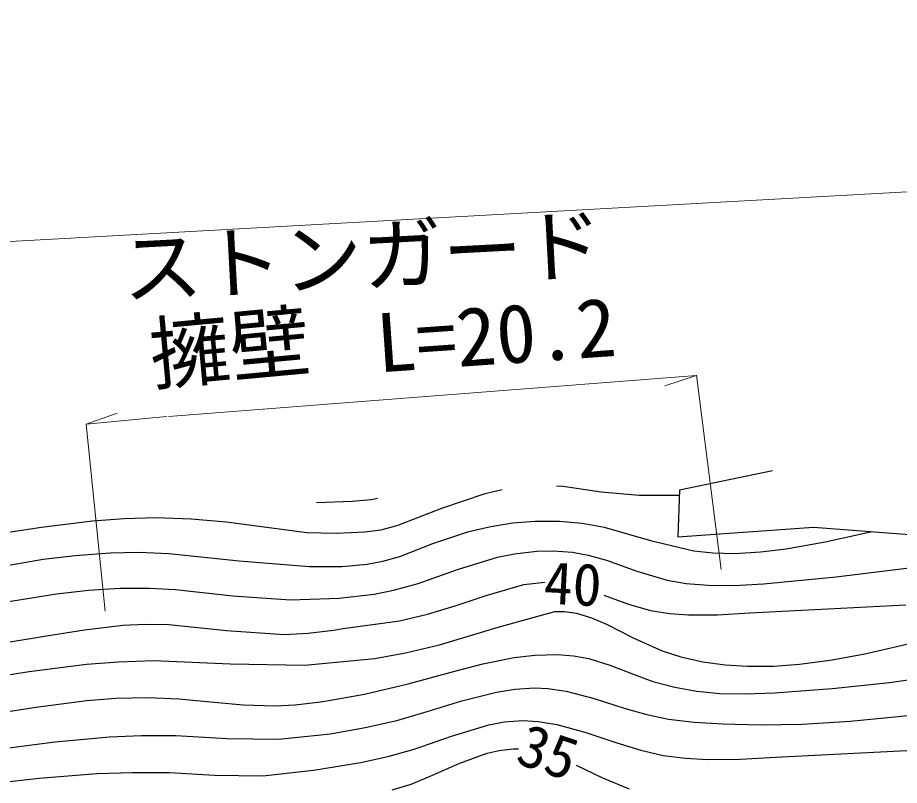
# Model space of a CAD drawing. Units: millimetres, scale not verified. Extents: x 40000 to 680000, y 20000 to 380000.
# Drawn here: x 214464 to 241942, y 332814 to 356730 of the extents above; entities that cross this region are included whole.
import ezdxf
from ezdxf.enums import TextEntityAlignment as Align

# ---------------------------------------------------------------- set-up
doc = ezdxf.new("R2010")
doc.units = ezdxf.units.MM
doc.header["$LTSCALE"] = 1000
doc.layers.add('M-BGD', color=7, linetype='Continuous', lineweight=25)
doc.layers.add('M-STR-HTXT', color=7, linetype='Continuous', lineweight=13)
doc.styles.add('ＭＳ ゴシック', font='')
doc.styles.get('ＭＳ ゴシック').set_extended_font_data('MS Gothic')

msp = doc.modelspace()

# ---------------------------------------------------------------- linework, layer by layer
at = {"layer": 'M-BGD'}
for p, q in [((237991, 342613), (235092, 342012)), ((231260, 342145), (231466, 342134)), ((231466, 342134), (232654, 341962)), ((227688, 341446), (229036, 341907)), ((229036, 341907), (229564, 342027)), ((232654, 341962), (233831, 341855)), ((233831, 341855), (235086, 341852)), ((235092, 342012), (235043, 340552)), ((223780, 341625), (224885, 341662)), ((224885, 341662), (225482, 341718)), ((225482, 341718), (225684, 341757)), ((226288, 340906), (227688, 341446)), ((215205, 340860), (216795, 341057)), ((216795, 341057), (217789, 341131)), ((217789, 341131), (218782, 341153)), ((218782, 341153), (219876, 341113)), ((219876, 341113), (220972, 341019)), ((220972, 341019), (223478, 340691)), ((229206, 340880), (229899, 340992)), ((229899, 340992), (230597, 341046)), ((230597, 341046), (231353, 341045)), ((231353, 341045), (232052, 340981)), ((213615, 340612), (215205, 340860)), ((225288, 340708), (225778, 340779)), ((225778, 340779), (226288, 340906)), ((227402, 340346), (228521, 340717)), ((228521, 340717), (229206, 340880)), ((232052, 340981), (232746, 340860)), ((232746, 340860), (234184, 340445)), ((235043, 340552), (239264, 340852)), ((239264, 340852), (242391, 340614)), ((240946, 340687), (241066, 340715)), ((223478, 340691), (224389, 340671)), ((224389, 340671), (225288, 340708)), ((234184, 340445), (235540, 340115)), ((239626, 340397), (240946, 340687)), ((226374, 339948), (227402, 340346)), ((237611, 340084), (238413, 340180)), ((238413, 340180), (239626, 340397)), ((215261, 339857), (216253, 339979)), ((216253, 339979), (217345, 340060)), ((217345, 340060), (218239, 340076)), ((218239, 340076), (219178, 340036)), ((219178, 340036), (221367, 339806)), ((225846, 339796), (226374, 339948)), ((228173, 339539), (229418, 339923)), ((229418, 339923), (229944, 340030)), ((229944, 340030), (230647, 340111)), ((230647, 340111), (231152, 340121)), ((231152, 340121), (231754, 340075)), ((231754, 340075), (232242, 339987)), ((232242, 339987), (232818, 339825)), ((235540, 340115), (236126, 340056)), ((236126, 340056), (236815, 340040)), ((236815, 340040), (237611, 340084)), ((213476, 339554), (215261, 339857)), ((221367, 339806), (223562, 339628)), ((223562, 339628), (224564, 339635)), ((224564, 339635), (225359, 339705)), ((225359, 339705), (225846, 339796)), ((232818, 339825), (233763, 339486)), ((226944, 339107), (228173, 339539)), ((233763, 339486), (234705, 339208)), ((239970, 339313), (242249, 339587)), ((226178, 338891), (226944, 339107)), ((229069, 338733), (230240, 339068)), ((230240, 339068), (230894, 339142)), ((234705, 339208), (235293, 339107)), ((235293, 339107), (235988, 339049)), ((236793, 339043), (237704, 339094)), ((237704, 339094), (239970, 339313)), ((215678, 338781), (216671, 338894)), ((216671, 338894), (217664, 338955)), ((217664, 338955), (218560, 338958)), ((218560, 338958), (219379, 338911)), ((219379, 338911), (221173, 338722)), ((225576, 338770), (226178, 338891)), ((235988, 339049), (236793, 339043)), ((213991, 338507), (215678, 338781)), ((221173, 338722), (222969, 338589)), ((222969, 338589), (224482, 338650)), ((224482, 338650), (225576, 338770)), ((228098, 338404), (229069, 338733)), ((232733, 338734), (233501, 338454)), ((227234, 338146), (228098, 338404)), ((233501, 338454), (234187, 338261)), ((234187, 338261), (234778, 338166)), ((237285, 338192), (242145, 338439)), ((226363, 337941), (227234, 338146)), ((229438, 337745), (231200, 338226)), ((231200, 338226), (231503, 338229)), ((231503, 338229), (231881, 338175)), ((231881, 338175), (232348, 338033)), ((232348, 338033), (232810, 337832)), ((234778, 338166), (235375, 338123)), ((235375, 338123), (236277, 338129)), ((236277, 338129), (237285, 338192)), ((240869, 336913), (245692, 338031)), ((216552, 337662), (217743, 337803)), ((217743, 337803), (218438, 337838)), ((218438, 337838), (219181, 337823)), ((219181, 337823), (220976, 337637)), ((224310, 337653), (224614, 337697)), ((224614, 337697), (226363, 337941)), ((227613, 337190), (229438, 337745)), ((232810, 337832), (233643, 337407)), ((214171, 337279), (215362, 337468)), ((215362, 337468), (216552, 337662)), ((220976, 337637), (222771, 337512)), ((222771, 337512), (223514, 337555)), ((223514, 337555), (224310, 337653)), ((226552, 336940), (227613, 337190)), ((233643, 337407), (234554, 337002)), ((225596, 336767), (226552, 336940)), ((230583, 336868), (231289, 336889)), ((231289, 336889), (231788, 336850)), ((234554, 337002), (235132, 336817)), ((239852, 336726), (240869, 336913)), ((216614, 336584), (217609, 336665)), ((217609, 336665), (218705, 336701)), ((218705, 336701), (221085, 336600)), ((221085, 336600), (223402, 336553)), ((223402, 336553), (225596, 336767)), ((228085, 336376), (228957, 336601)), ((228957, 336601), (229941, 336792)), ((229941, 336792), (230583, 336868)), ((231788, 336850), (232260, 336763)), ((232260, 336763), (232924, 336557)), ((235132, 336817), (235816, 336662)), ((235816, 336662), (236510, 336565)), ((238833, 336591), (239852, 336726)), ((213137, 336091), (214825, 336357)), ((214825, 336357), (216614, 336584)), ((226639, 335980), (228085, 336376)), ((232924, 336557), (233673, 336265)), ((236510, 336565), (237211, 336522)), ((237211, 336522), (238020, 336530)), ((238020, 336530), (238833, 336591)), ((233673, 336265), (234263, 336052)), ((234263, 336052), (234941, 335869)), ((241638, 336017), (242723, 336179)), ((225276, 335657), (226639, 335980)), ((229387, 335716), (229973, 335810)), ((229973, 335810), (230557, 335847)), ((230557, 335847), (230984, 335831)), ((230984, 335831), (231563, 335748)), ((234941, 335869), (235631, 335747)), ((238047, 335694), (239848, 335829)), ((239848, 335829), (241638, 336017)), ((216624, 335456), (217520, 335525)), ((217520, 335525), (218517, 335548)), ((218517, 335548), (219491, 335505)), ((219491, 335505), (220591, 335402)), ((224097, 335450), (225276, 335657)), ((228308, 335442), (229387, 335716)), ((231563, 335748), (232429, 335522)), ((232429, 335522), (233395, 335213)), ((235631, 335747), (236345, 335677)), ((236345, 335677), (237145, 335660)), ((237145, 335660), (238047, 335694)), ((213542, 335012), (215032, 335253)), ((215032, 335253), (216624, 335456)), ((220591, 335402), (221490, 335323)), ((221490, 335323), (222487, 335289)), ((222487, 335289), (223109, 335320)), ((223109, 335320), (223902, 335420)), ((223902, 335420), (224097, 335450)), ((227227, 335110), (228308, 335442)), ((226280, 334838), (227227, 335110)), ((233395, 335213), (234076, 335016)), ((234076, 335016), (234748, 334877)), ((240406, 334813), (241902, 334954)), ((241902, 334954), (243795, 335181)), ((225298, 334612), (226280, 334838)), ((227989, 334347), (229147, 334696)), ((229147, 334696), (229629, 334788)), ((229629, 334788), (230206, 334833)), ((230206, 334833), (230690, 334807)), ((230690, 334807), (231268, 334710)), ((231268, 334710), (232136, 334471)), ((234748, 334877), (235543, 334780)), ((235543, 334780), (236442, 334729)), ((236442, 334729), (237608, 334701)), ((237608, 334701), (238908, 334724)), ((238908, 334724), (240406, 334813)), ((222598, 334248), (224216, 334420)), ((224216, 334420), (225298, 334612)), ((232136, 334471), (233106, 334147)), ((213943, 333952), (215635, 334166)), ((215635, 334166), (217328, 334324)), ((217328, 334324), (218326, 334369)), ((218326, 334369), (219396, 334363)), ((219396, 334363), (220999, 334278)), ((220999, 334278), (222598, 334248)), ((226826, 333943), (227989, 334347)), ((233106, 334147), (233888, 333906)), ((226045, 333718), (226826, 333943)), ((229095, 333817), (229471, 333904)), ((229471, 333904), (229907, 333949)), ((229907, 333949), (230069, 333948)), ((233888, 333906), (234583, 333748)), ((238083, 333687), (242893, 333938)), ((225164, 333521), (226045, 333718)), ((228248, 333510), (229095, 333817)), ((234583, 333748), (235277, 333657)), ((235277, 333657), (235975, 333617)), ((235975, 333617), (236978, 333625)), ((236978, 333625), (238083, 333687)), ((223686, 333291), (225164, 333521)), ((227394, 333132), (228248, 333510)), ((231866, 333447), (232690, 333048)), ((213347, 332840), (215133, 333034)), ((215133, 333034), (216929, 333178)), ((216929, 333178), (218029, 333219)), ((218029, 333219), (219201, 333209)), ((219201, 333209), (220603, 333133)), ((220603, 333133), (222101, 333112)), ((222101, 333112), (223686, 333291)), ((226724, 332855), (227394, 333132)), ((232690, 333048), (233526, 332708)), ((226138, 332669), (226724, 332855))]:
    msp.add_line(p, q, dxfattribs=at)
at = {"layer": 'M-STR-HTXT'}
for p, q in [((153661, 346419), (340532, 356730)), ((235615, 345586), (219165, 344306)), ((235615, 345586), (234637, 345259)), ((236384, 339539), (235619, 345587)), ((216597, 344068), (217570, 344409)), ((216597, 344068), (219119, 344301)), ((217191, 338241), (216602, 344069))]:
    msp.add_line(p, q, dxfattribs=at)

# ---------------------------------------------------------------- texts
at = {"layer": 'M-BGD', "style": 'ＭＳ ゴシック'}
for s, rotation, p in [('40', 357.07, (230814, 338084)), ('35', 341.187, (229806, 333148))]:
    msp.add_text(s, height=1320, rotation=rotation, dxfattribs=at).set_placement(p, align=Align.BOTTOM_LEFT)
at = {"layer": 'M-STR-HTXT', "style": 'ＭＳ ゴシック'}
for s, rotation, p in [('ストンガード', 3.024, (217791, 347436)), ('\u3000L=20.2', 3.994, (223249, 344953)), ('擁壁\u3000', 5.29, (218723, 344772))]:
    msp.add_text(s, height=1833, rotation=rotation, dxfattribs=at).set_placement(p, align=Align.BOTTOM_LEFT)

doc.saveas('drawing.dxf')
